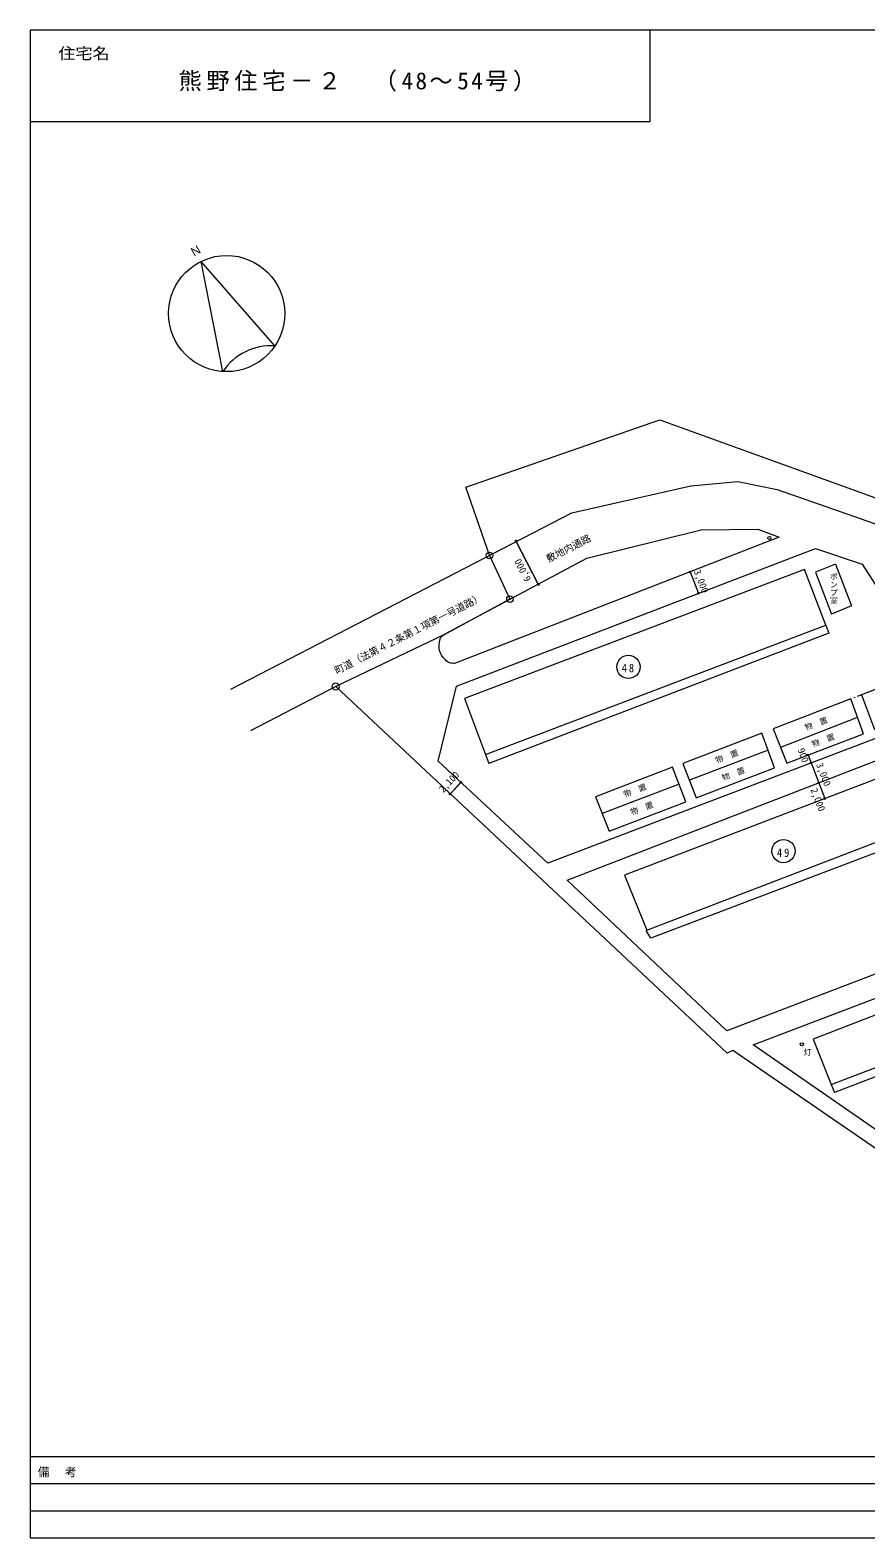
# Model space of a CAD drawing. Units: millimetres, scale not verified. Extents: x -116575 to 149909, y -119315 to 75302.
# Drawn here: x -116575 to -8658, y -119315 to 75302 of the extents above; entities that cross this region are included whole.
import ezdxf
from ezdxf.enums import TextEntityAlignment as Align

# ---------------------------------------------------------------- set-up
doc = ezdxf.new("R2010")
doc.units = ezdxf.units.MM
doc.header["$LTSCALE"] = 500
doc.header["$PDMODE"] = 32
doc.header["$PDSIZE"] = 200
doc.linetypes.add('DASHED1', pattern=[1.8, 1.2, -0.6])
doc.layers.add('0-0_0-0', color=7, linetype='Continuous', lineweight=9)
doc.layers.add('0-4', color=7, linetype='Continuous', lineweight=9)
doc.styles.add('@ＭＳ ゴシック', font='')
doc.styles.add('ＭＳ ゴシック', font='')
doc.styles.get('@ＭＳ ゴシック').set_extended_font_data('@MS Gothic')
doc.styles.get('ＭＳ ゴシック').set_extended_font_data('MS Gothic')

msp = doc.modelspace()

# ---------------------------------------------------------------- linework, layer by layer
at = {"layer": '0-0_0-0'}
for p, q in [((-116574.8, 75301.7), (-116574.8, -119314.7)), ((-36574.7, 75301.7), (-36574.7, 63450.8)), ((-36574.7, 63450.8), (-116574.7, 63450.8)), ((-91701.5, 31238.1), (-94508.2, 45452.6)), ((-84970.3, 34545.9), (-94508.2, 45452.6)), ((-19870.2, 9839.9), (-61770.2, -6460.1)), ((-12570.1, 6379.9), (-15170.2, 5339.9)), ((-12570.1, 6379.9), (-10511.5, 976.1)), ((-15170.2, 5339.9), (-13111.6, -63.9)), ((-10511.5, 976.1), (-13111.6, -63.9)), ((-13820.2, -1510.1), (-13431.3, -2533.5)), ((-63174.1, -2735), (-77120.2, -9410.1)), ((-13431.3, -2533.5), (-57339.3, -19344)), ((-77120.2, -9410.1), (-88120.2, -15160.1)), ((-10598.7, -11032.5), (-20633.1, -14874.2)), ((-8946.6, -15524.2), (-10598.7, -11032.5)), ((-19620.2, -17260.1), (-9820.2, -13410.1)), ((-47220.2, -34410.1), (2432.2, -15222.8)), ((-22107.7, -15438.7), (-32303.7, -19342.4)), ((-20633.1, -14874.2), (-18874.7, -19325.3)), ((-18874.7, -19325.3), (-8946.6, -15524.2)), ((-57770.2, -18210.1), (-57339.3, -19344)), ((-32303.7, -19342.4), (-30555.5, -23797.4)), ((-21294.7, -17633.8), (-31448.7, -21521.3)), ((-33630.1, -19850.2), (-43568.3, -23655.1)), ((-32779.2, -22030.7), (-42713.3, -25834)), ((-43568.3, -23655.1), (-41820.2, -28110.1)), ((36917.1, -42977), (-12718.7, -61809.5)), ((-13120.2, -60810.1), (-12718.7, -61809.5)), ((-116574.8, -108814.7), (149909.1, -108814.7)), ((-116574.8, -112314.7), (149909.1, -112314.7)), ((-116574.8, -115814.8), (149909.1, -115814.8)), ((-116574.8, -119314.7), (149909.1, -119314.7))]:
    msp.add_line(p, q, dxfattribs=at)
at = {"layer": '0-0_0-0', "linetype": 'DASHED1'}
msp.add_line((-9236.2, -10510.8), (-10231.3, -10891.8), dxfattribs=at)
at = {"layer": '0-0_0-0'}
for points in [[(149909.1, -119314.7), (149909.1, 75301.7), (-116574.8, 75301.7)], [(-57220.2, 7389.9), (-60320.2, 16289.9), (-35270.2, 24989.9), (22479.8, 4139.9), (44529.8, 34089.9), (55079.8, 42489.9), (68379.8, 47239.9), (76179.8, 36389.9), (91179.8, 18339.9), (91079.8, 12139.9), (92579.8, 5789.9), (95879.8, -2810.1), (102179.8, -13160.1), (102129.8, -16410.1), (92829.8, -47910.1), (73229.8, -59610.1), (66029.8, -67060.1)], [(-90670.2, -9760.1), (-46620.2, 12989.9), (-31270.2, 16489.9), (-25170.2, 17039.9), (-20120.2, 15989.9), (29029.8, -1160.1)], [(-62970.2, -2610.1), (-44670.2, 7139.9), (-29920.2, 10789.9), (-22620.2, 10889.9), (-19870.2, 9839.9)], [(-57257.2, 7496.3), (-54616.9, 1840.4), (-63294.6, -2820.6)], [(-61770.2, -6460.1), (-61882.9, -6449.8), (-62075.5, -6428.1), (-62262.8, -6395.4), (-62441.7, -6344.7), (-62540.2, -6304.4), (-62653.5, -6243.1), (-62834.6, -6109.4), (-63000.5, -5948.3), (-63154, -5769.2), (-63238.6, -5660.8), (-63314.7, -5558.7), (-63437.8, -5379.8), (-63546.5, -5196.4), (-63635.8, -5007), (-63676.8, -4893.9), (-63714.6, -4753.6), (-63752.1, -4503.6), (-63760.6, -4245.4), (-63747, -3981.1), (-63731.6, -3825.8), (-63715.4, -3695.7), (-63676.4, -3474.7), (-63616.3, -3265), (-63526.6, -3074.8), (-63457.7, -2976.8), (-63402.6, -2915.8), (-63294.6, -2820.6), (-63174.1, -2735), (-63046, -2655.2), (-62970.2, -2610.1)], [(32829.8, -80410.1), (31829.8, -78060.1), (21529.8, -82010.1), (17679.8, -81810.1), (1629.8, -75260.1), (-25820.2, -56410.1), (-26570.2, -56760.1), (-77120.2, -9410.1)], [(-30555.5, -23797.4), (-20445.5, -19926.7), (-22107.7, -15438.7)], [(-41820.2, -28110.1), (-31890.4, -24308.4), (-33630.1, -19850.2)], [(7129.8, -24010.1), (7679.8, -25160.1), (-36420.2, -41910.1), (-37020.2, -40910.1)], [(36929.8, -29610.1), (-26620.2, -53860.1), (-47220.2, -34410.1)]]:
    msp.add_lwpolyline(points, dxfattribs=at)
for points in [[(-61520.2, -9360.1), (-15170.2, 8389.9), (-9120.2, 6389.9), (-5220.2, 289.9), (13929.8, -6410.1), (12729.8, -8460.1), (-49720.2, -32210.1), (-63870.2, -19060.1)], [(-60470.2, -10960.1), (-57770.2, -18210.1), (-13820.2, -1510.1), (-16570.2, 5689.9)], [(2161.8, -11271.3), (429.8, -6810.1), (-9236.2, -10510.8), (-7525.2, -14980)], [(-39820.2, -33760.1), (-36920.2, -40860.1), (7029.8, -24010.1), (4329.8, -16910.1)], [(-23220.2, -55660.1), (38179.8, -32310.1), (41829.8, -29960.1), (54579.8, -51310.1), (50929.8, -53410.1), (979.8, -72410.1)], [(-15470.2, -54960.1), (-13120.2, -60810.1), (36479.8, -41910.1), (33979.8, -35810.1)]]:
    msp.add_lwpolyline(points, close=True, dxfattribs=at)
for centre, radius in [((-91200.5, 38721.4), 7500), ((-21120.2, 9739.9), 200), ((-57257.2, 7496.3), 427.7), ((-54616.9, 1840.4), 421.9), ((-39313.9, -6893.1), 1500), ((-77120.2, -9410.1), 463.5), ((-19292.9, -30668), 1500), ((-16920.2, -55610.1), 200)]:
    msp.add_circle(centre, radius, dxfattribs=at)
msp.add_arc((-85471.4, 27062.7), 7500, 86.16957, 146.16957, dxfattribs=at)
at = {"layer": '0-4'}
for p, q in [((-53842, 9377.9), (-50873.9, 3630.9)), ((-50956.4, 3790.6), (-53842, 9377.9)), ((-31358.8, 5370.6), (-30282, 2602.7)), ((-60914.1, -21751.6), (-62356.3, -23303.5)), ((-60941.9, -21781.5), (-62356.3, -23303.5)), ((-62356.3, -23303.5), (-62356.3, -23303.5)), ((-60941.9, -21781.5), (-60941.9, -21781.5))]:
    msp.add_line(p, q, dxfattribs=at)
msp.add_lwpolyline([(-16119.6, -18270.5), (-15731.6, -19284.1), (-14745.1, -21860.7), (-13967, -23893.1)], dxfattribs=at)
for p in [(-53842, 9377.9), (-31358.8, 5370.6), (-50956.4, 3790.6), (-30282, 2602.7), (-16119.6, -18270.5), (-15731.6, -19284.1), (-62356.3, -23303.5), (-60941.9, -21781.5), (-14745.1, -21860.7), (-13967, -23893.1)]:
    msp.add_point(p, dxfattribs=at)

# ---------------------------------------------------------------- texts
at = {"layer": '0-0_0-0', "style": 'ＭＳ ゴシック', "width": 1.1}
msp.add_text('住宅名', height=1466, dxfattribs=at).set_placement((-112922.6, 71132.3), align=Align.BOTTOM_LEFT)
at = {"layer": '0-0_0-0'}
for s, height, rotation, style, p in [('Ｎ', 1100, 29, 'ＭＳ ゴシック', (-95413.5, 45673.8)), ('敷地内通路', 916.4, 27, 'ＭＳ ゴシック', (-49500.6, 6335)), ('ポンプ室', 733.1, 270, '@ＭＳ ゴシック', (-13392.9, 5298.8)), ('町道（法第４２条第１項第一号道路）', 916.4, 27, 'ＭＳ ゴシック', (-76850, -8102.9)), ('物\u3000置', 733.1, 20, 'ＭＳ ゴシック', (-16325.7, -15306.4)), ('物\u3000置', 733.1, 20, 'ＭＳ ゴシック', (-15425.3, -17444.9)), ('物\u3000置', 733.1, 20, 'ＭＳ ゴシック', (-27862.8, -19527.2)), ('物\u3000置', 733.1, 20, 'ＭＳ ゴシック', (-27018.6, -21778.4)), ('物\u3000置', 733.1, 20, 'ＭＳ ゴシック', (-39737.5, -23916.9)), ('物\u3000置', 733.1, 20, 'ＭＳ ゴシック', (-38837.1, -26224.4))]:
    msp.add_text(s, height=height, rotation=rotation, dxfattribs=dict(at, style=style)).set_placement(p, align=Align.BOTTOM_LEFT)
at = {"layer": '0-0_0-0', "style": 'ＭＳ ゴシック'}
msp.add_text('灯', height=733.1, dxfattribs=at).set_placement((-16679.1, -57208), align=Align.BOTTOM_LEFT)
at = {"layer": '0-0_0-0', "attachment_point": 7, "style": 'ＭＳ ゴシック'}
for s, insert, char_height in [('\\T1.2;熊野住宅－２\u3000（48～54号）', (-97406.3, 67377.1), 2199), ('\\T1.36;\\W0.9;48', (-40174.3, -7603.8), 1100), ('\\T1.36;\\W0.9;49', (-20135.5, -31439.8), 1100), ('\\T1.17;備\u3000考', (-115585, -111498.4), 1100)]:
    msp.add_mtext(s, dxfattribs=dict(at, insert=insert, char_height=char_height))
at = {"layer": '0-4', "style": 'ＭＳ ゴシック'}
for s, rotation, p in [('6,000', 117.314, (-51617.5, 4525.9)), ('3,000', 291.257, (-31152.8, 5355)), ('900', 290.95, (-17753.7, -17684.8)), ('3,000', 290.95, (-15356, -19577.7)), ('2,100', 47.098, (-63001.6, -23366.9)), ('2,000', 290.95, (-16081.6, -22827.3))]:
    msp.add_text(s, height=916.4, rotation=rotation, dxfattribs=at).set_placement(p, align=Align.BOTTOM_LEFT)

doc.saveas('drawing.dxf')
